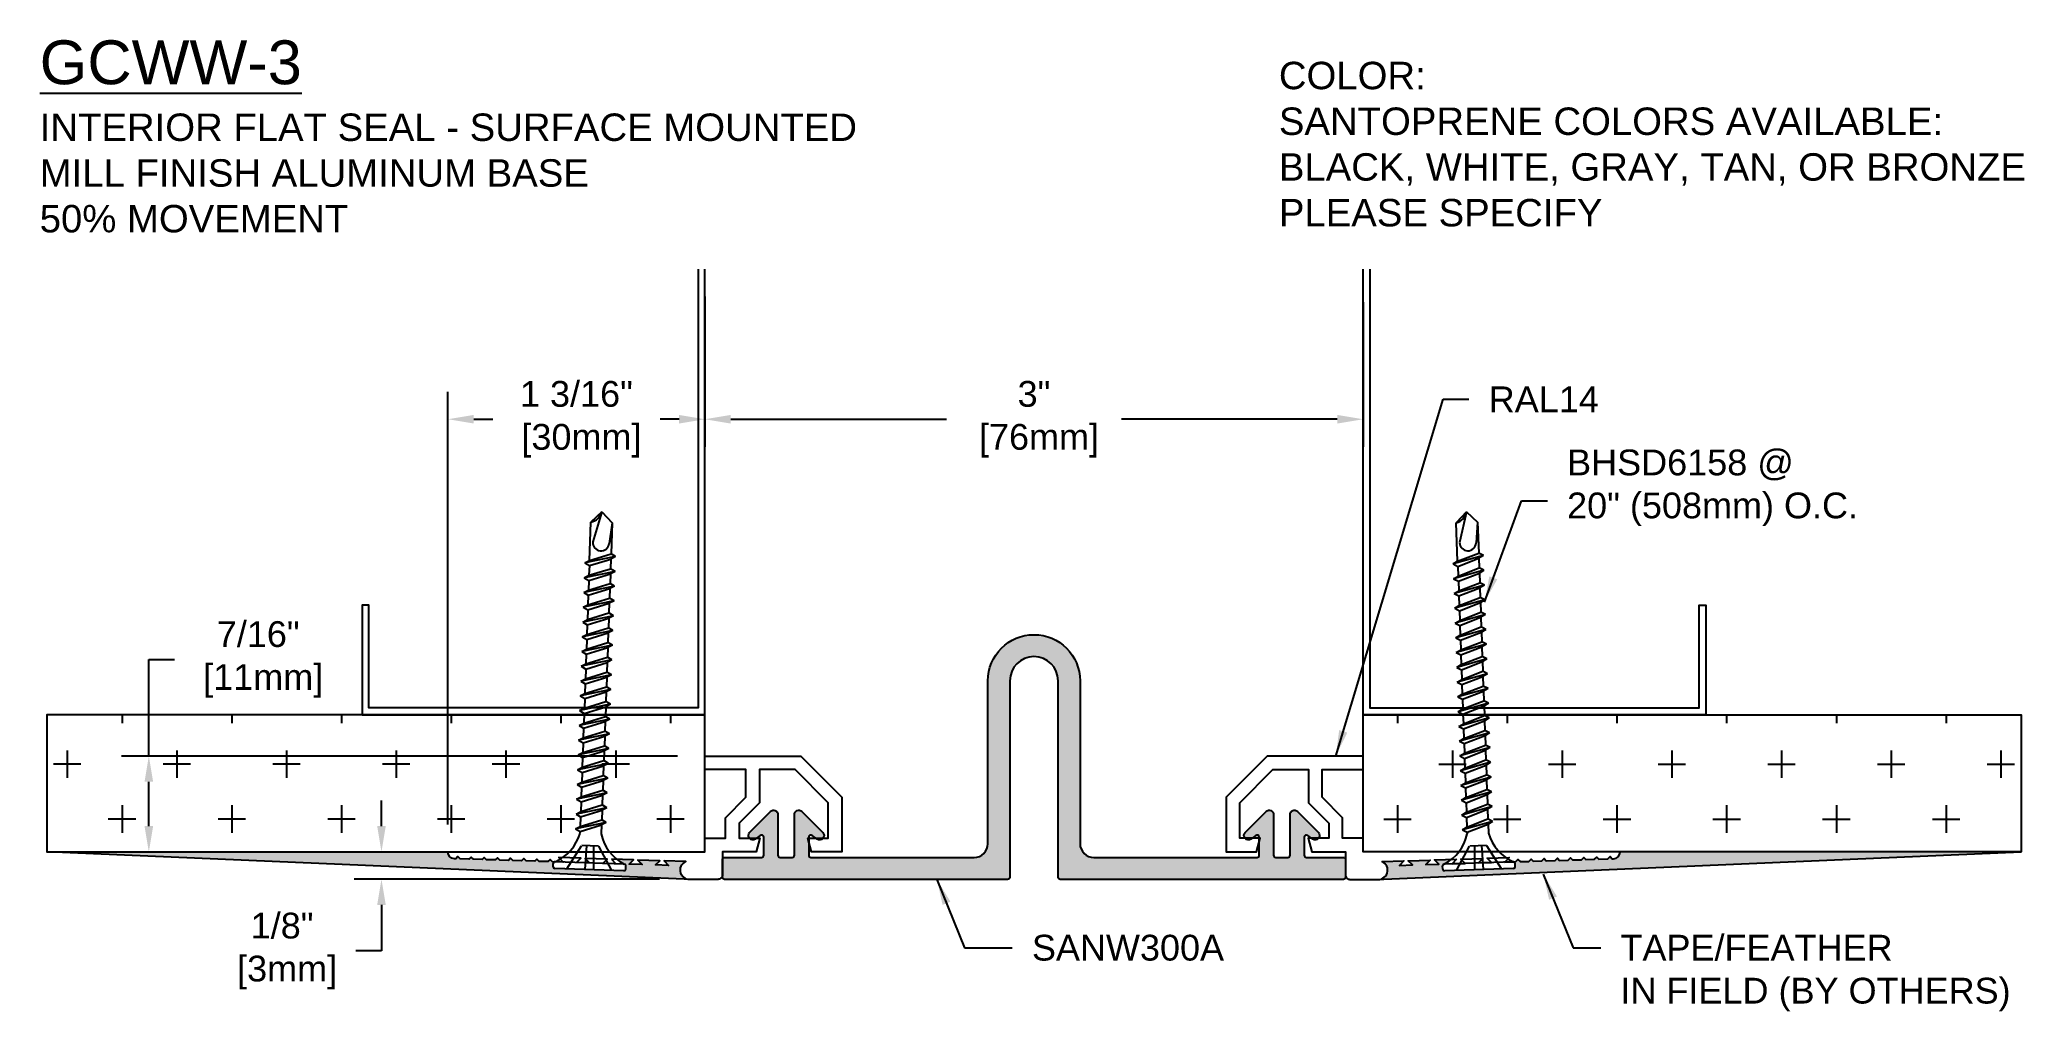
# Model space of a CAD drawing. Header units: inches. Extents: x 1.07 to 10.12, y 1.37 to 5.8.
import ezdxf

# ---------------------------------------------------------------- set-up
doc = ezdxf.new("R2010")
doc.units = ezdxf.units.IN
doc.header["$MEASUREMENT"] = 0
doc.linetypes.add('HIDDEN2', pattern=[0.1875, 0.125, -0.0625])
for name, color, linetype in [('Anchors', 4, 'Continuous'), ('Conditions', 1, 'Continuous'), ('Dimensions', 3, 'Continuous'), ('Fillers', 2, 'Continuous'), ('Metals', 7, 'Continuous'), ('Text', 2, 'Continuous')]:
    doc.layers.add(name, color=color, linetype=linetype)
doc.styles.add('Arial', font='arial.ttf')
doc.dimstyles.new('Arial', dxfattribs={"dimtxt": 0.1175, "dimasz": 0.1175, "dimexe": 0.125, "dimexo": 0.125, "dimgap": 0.09, "dimtad": 0, "dimtih": 1, "dimtoh": 1, "dimdec": 4, "dimzin": 0, "dimdsep": 46, "dimlunit": 4, "dimtxsty": 'Arial', "dimcen": 0.09, "dimadec": 0, "dimazin": 0, "dimtfac": 1, "dimtdec": 4, "dimtofl": 0, "dimtmove": 0, "dimatfit": 3, "dimfxl": 0, "dimfrac": 2, "dimtolj": 1, "dimtzin": 0, "dimarcsym": 0})

# ---------------------------------------------------------------- blocks, each defined once
blk = doc.blocks.new('*D0')
at = {"layer": 'Defpoints', "color": 0}
for p in [(4.1014, 4.7535), (7.1014, 4.7279), (4.1014, 4.0692)]:
    blk.add_point(p, dxfattribs=at)
at = {"layer": 'Dimensions', "color": 0, "lineweight": -2}
for p, q in [((4.1014, 4.6285), (4.1014, 3.9442)), ((7.1014, 4.6029), (7.1014, 3.9442)), ((4.2189, 4.0692), (5.2031, 4.0692)), ((6.9839, 4.0692), (5.9997, 4.0692))]:
    blk.add_line(p, q, dxfattribs=at)
at = {"layer": 'Dimensions', "color": 0}
for points in [[(4.2189, 4.0888), (4.2189, 4.0496), (4.1014, 4.0692)], [(6.9839, 4.0888), (6.9839, 4.0496), (7.1014, 4.0692)]]:
    blk.add_solid(points, dxfattribs=at)
at = {"layer": 'Dimensions', "color": 0, "insert": (5.6014, 4.0692), "char_height": 0.1175, "attachment_point": 5, "style": 'Arial'}
blk.add_mtext('\\A1;3"\\P [76mm]', dxfattribs=at)
blk = doc.blocks.new('*D1')
at = {"layer": 'Defpoints', "color": 0}
for p in [(1.1014, 2.0973), (2.6273, 1.9732), (4.0201, 1.9732)]:
    blk.add_point(p, dxfattribs=at)
at = {"layer": 'Dimensions', "color": 0, "lineweight": -2}
for p, q in [((2.6273, 2.2148), (2.6273, 2.3323)), ((1.2264, 2.0973), (2.7523, 2.0973)), ((3.8951, 1.9732), (2.5023, 1.9732)), ((2.6273, 1.8557), (2.6273, 1.6459)), ((2.6273, 1.6459), (2.5098, 1.6459))]:
    blk.add_line(p, q, dxfattribs=at)
at = {"layer": 'Dimensions', "color": 0}
for points in [[(2.6077, 2.2148), (2.6469, 2.2148), (2.6273, 2.0973)], [(2.6077, 1.8557), (2.6469, 1.8557), (2.6273, 1.9732)]]:
    blk.add_solid(points, dxfattribs=at)
at = {"layer": 'Dimensions', "color": 0, "insert": (2.1744, 1.6459), "char_height": 0.1175, "attachment_point": 5, "style": 'Arial'}
blk.add_mtext('\\A1;1/8"\\P [3mm]', dxfattribs=at)
blk = doc.blocks.new('RAL14')
blk.add_lwpolyline([(0.4255, -0.0332), (0.4055, -0.0538), (0.4655, -0.052), (0.4455, -0.0326), (0.5455, -0.0295), (0.5255, -0.0501), (0.5855, -0.0482), (0.5655, -0.0288), (0.6655, -0.0257), (0.6455, -0.0464), (0.6952, -0.0448), (0.7055, -0.0345), (0.7152, -0.0442), (0.7552, -0.0429), (0.7655, -0.0326), (0.7752, -0.0423), (0.8152, -0.0411), (0.8255, -0.0307), (0.8352, -0.0404), (0.8752, -0.0392), (0.8855, -0.0289), (0.8952, -0.0386), (0.9352, -0.0373), (0.9455, -0.027), (0.9552, -0.0367), (0.9952, -0.0355), (1.0055, -0.0251), (1.0152, -0.0348), (1.0552, -0.0336), (1.0655, -0.0233), (1.0752, -0.033), (1.1152, -0.0317), (1.1255, -0.0214), (1.1352, -0.0311), (1.142, -0.0309, 0.405134), (1.171, -0.0009), (1.171, 0), (0, 0), (0, 0.062), (-0.0936, 0.062), (-0.0936, 0.156), (-0.1866, 0.249), (-0.1866, 0.375), (0, 0.375), (0, 0.437), (-0.4373, 0.437), (-0.6243, 0.25), (-0.6243, 0), (-0.4852, 0), (-0.4686, 0.062), (-0.5623, 0.062), (-0.5623, 0.2243), (-0.4116, 0.375), (-0.2486, 0.375), (-0.2486, 0.2233), (-0.1556, 0.1303), (-0.1556, 0.062), (-0.2506, 0.062), (-0.234, 0), (-0.08, 0), (-0.08, -0.105, 0.414214), (-0.06, -0.125), (0.0598, -0.125, 0.898994), (0.0864, -0.0437), (0.1855, -0.0407), (0.1655, -0.0613), (0.2255, -0.0594), (0.2055, -0.04), (0.3055, -0.0369), (0.2855, -0.0575), (0.3455, -0.0557), (0.3255, -0.0363)], format="xyb", close=True)
blk = doc.blocks.new('*D3')
at = {"layer": 'Defpoints', "color": 0}
for p in [(4.1014, 2.5343), (1.1014, 2.0973), (1.5669, 2.0973)]:
    blk.add_point(p, dxfattribs=at)
at = {"layer": 'Dimensions', "color": 0, "lineweight": -2}
for p, q in [((1.5669, 2.5343), (1.5669, 2.9744)), ((1.5669, 2.9744), (1.6844, 2.9744)), ((3.9764, 2.5343), (1.4419, 2.5343)), ((1.5669, 2.2148), (1.5669, 2.4168)), ((1.2264, 2.0973), (1.6919, 2.0973))]:
    blk.add_line(p, q, dxfattribs=at)
at = {"layer": 'Dimensions', "color": 0}
for points in [[(1.5473, 2.4168), (1.5865, 2.4168), (1.5669, 2.5343)], [(1.5473, 2.2148), (1.5865, 2.2148), (1.5669, 2.0973)]]:
    blk.add_solid(points, dxfattribs=at)
at = {"layer": 'Dimensions', "color": 0, "insert": (2.0655, 2.9744), "char_height": 0.1175, "attachment_point": 5, "style": 'Arial'}
blk.add_mtext('\\A1;7/16"\\P [11mm]', dxfattribs=at)
blk = doc.blocks.new('*D4')
at = {"layer": 'Defpoints', "color": 0}
for p in [(4.1014, 4.0692), (4.1014, 4.0692), (2.9304, 2.0973)]:
    blk.add_point(p, dxfattribs=at)
at = {"layer": 'Dimensions', "color": 0, "lineweight": -2}
for p, q in [((2.9304, 2.2223), (2.9304, 4.1942)), ((3.0479, 4.0692), (3.1348, 4.0692)), ((3.9839, 4.0692), (3.897, 4.0692))]:
    blk.add_line(p, q, dxfattribs=at)
at = {"layer": 'Dimensions', "color": 0}
for points in [[(3.0479, 4.0888), (3.0479, 4.0496), (2.9304, 4.0692)], [(3.9839, 4.0888), (3.9839, 4.0496), (4.1014, 4.0692)]]:
    blk.add_solid(points, dxfattribs=at)
at = {"layer": 'Dimensions', "color": 0, "insert": (3.5159, 4.0692), "char_height": 0.1175, "attachment_point": 5, "style": 'Arial'}
blk.add_mtext('\\A1;1 3/16"\\P [30mm]', dxfattribs=at)
blk = doc.blocks.new('SANW300A')
h = blk.add_hatch(color=256)
edge = h.paths.add_edge_path()
edge.add_arc((2.602, -0.11), 0.01, 90, 180, ccw=False)
edge.add_line((2.602, -0.1), (2.657, -0.1))
edge.add_arc((2.657, -0.11), 0.01, 0, 90, ccw=False)
edge.add_line((2.667, -0.11), (2.667, -0.295))
edge.add_arc((2.687, -0.295), 0.02, 180, 315)
edge.add_line((2.7011, -0.3091), (2.7961, -0.2141))
edge.add_arc((2.782, -0.2), 0.02, 315, 485.85857)
edge.add_line((2.7703, -0.1838), (2.7479, -0.2))
edge.add_arc((2.742, -0.1919), 0.01, 180, 305.85857, ccw=False)
edge.add_line((2.732, -0.1919), (2.732, -0.11))
edge.add_arc((2.742, -0.11), 0.01, 90, 180, ccw=False)
edge.add_line((2.742, -0.1), (2.91, -0.1))
edge.add_arc((2.91, -0.09), 0.01, 270, 360)
edge.add_line((2.92, -0.09), (2.92, -0.01))
edge.add_arc((2.91, -0.01), 0.01, 360, 450)
edge.add_line((2.91, 0), (1.62, 0))
edge.add_arc((1.62, -0.01), 0.01, 90, 180)
edge.add_line((1.61, -0.01), (1.61, -0.905))
edge.add_arc((1.5, -0.905), 0.11, 180, 360, ccw=False)
edge.add_line((1.39, -0.905), (1.39, -0.01))
edge.add_arc((1.38, -0.01), 0.01, 360, 450)
edge.add_line((1.38, 0), (0.09, 0))
edge.add_arc((0.09, -0.01), 0.01, 90, 180)
edge.add_line((0.08, -0.01), (0.08, -0.09))
edge.add_arc((0.09, -0.09), 0.01, 180, 270)
edge.add_line((0.09, -0.1), (0.258, -0.1))
edge.add_arc((0.258, -0.11), 0.01, 0, 90, ccw=False)
edge.add_line((0.268, -0.11), (0.268, -0.1919))
edge.add_arc((0.258, -0.1919), 0.01, 234.14143, 360, ccw=False)
edge.add_line((0.2521, -0.2), (0.2297, -0.1838))
edge.add_arc((0.218, -0.2), 0.02, 54.14143, 225)
edge.add_line((0.2039, -0.2141), (0.2989, -0.3091))
edge.add_arc((0.313, -0.295), 0.02, 225, 360)
edge.add_line((0.333, -0.295), (0.333, -0.11))
edge.add_arc((0.343, -0.11), 0.01, 90, 180, ccw=False)
edge.add_line((0.343, -0.1), (0.398, -0.1))
edge.add_arc((0.398, -0.11), 0.01, 0, 90, ccw=False)
edge.add_line((0.408, -0.11), (0.408, -0.295))
edge.add_arc((0.428, -0.295), 0.02, 180, 315)
edge.add_line((0.4421, -0.3091), (0.5371, -0.2141))
edge.add_arc((0.523, -0.2), 0.02, 315, 485.85857)
edge.add_line((0.5113, -0.1838), (0.4889, -0.2))
edge.add_arc((0.483, -0.1919), 0.01, 180, 305.85857, ccw=False)
edge.add_line((0.473, -0.1919), (0.473, -0.11))
edge.add_arc((0.483, -0.11), 0.01, 90, 180, ccw=False)
edge.add_line((0.483, -0.1), (1.2275, -0.1))
edge.add_arc((1.2275, -0.1625), 0.0625, 0, 90, ccw=False)
edge.add_line((1.29, -0.1625), (1.29, -0.905))
edge.add_arc((1.5, -0.905), 0.21, 180, 360)
edge.add_line((1.71, -0.905), (1.71, -0.1625))
edge.add_arc((1.7725, -0.1625), 0.0625, 90, 180, ccw=False)
edge.add_line((1.7725, -0.1), (2.517, -0.1))
edge.add_arc((2.517, -0.11), 0.01, 0, 90, ccw=False)
edge.add_line((2.527, -0.11), (2.527, -0.1919))
edge.add_arc((2.517, -0.1919), 0.01, 234.14143, 360, ccw=False)
edge.add_line((2.5111, -0.2), (2.4887, -0.1838))
edge.add_arc((2.477, -0.2), 0.02, 54.14143, 225)
edge.add_line((2.4629, -0.2141), (2.5579, -0.3091))
edge.add_arc((2.572, -0.295), 0.02, 225, 360)
edge.add_line((2.592, -0.295), (2.592, -0.11))
at = {"linetype": 'Continuous'}
blk.add_lwpolyline([(2.592, -0.11, -0.414214), (2.602, -0.1), (2.657, -0.1, -0.414214), (2.667, -0.11), (2.667, -0.295, 0.668179), (2.7011, -0.3091), (2.7961, -0.2141, 0.923247), (2.7703, -0.1838), (2.7479, -0.2, -0.611952), (2.732, -0.1919), (2.732, -0.11, -0.414214), (2.742, -0.1), (2.91, -0.1, 0.414214), (2.92, -0.09), (2.92, -0.01, 0.414214), (2.91, 0), (1.62, 0, 0.414214), (1.61, -0.01), (1.61, -0.905, -1), (1.39, -0.905), (1.39, -0.01, 0.414214), (1.38, 0), (0.09, 0, 0.414214), (0.08, -0.01), (0.08, -0.09, 0.414214), (0.09, -0.1), (0.258, -0.1, -0.414214), (0.268, -0.11), (0.268, -0.1919, -0.611952), (0.2521, -0.2), (0.2297, -0.1838, 0.923247), (0.2039, -0.2141), (0.2989, -0.3091, 0.668179), (0.333, -0.295), (0.333, -0.11, -0.414214), (0.343, -0.1), (0.398, -0.1, -0.414214), (0.408, -0.11), (0.408, -0.295, 0.668179), (0.4421, -0.3091), (0.5371, -0.2141, 0.923247), (0.5113, -0.1838), (0.4889, -0.2, -0.611952), (0.473, -0.1919), (0.473, -0.11, -0.414214), (0.483, -0.1), (1.2275, -0.1, -0.414214), (1.29, -0.1625), (1.29, -0.905, 1), (1.71, -0.905), (1.71, -0.1625, -0.414214), (1.7725, -0.1), (2.517, -0.1, -0.414214), (2.527, -0.11), (2.527, -0.1919, -0.611952), (2.5111, -0.2), (2.4887, -0.1838, 0.923247), (2.4629, -0.2141), (2.5579, -0.3091, 0.668179), (2.592, -0.295)], format="xyb", close=True, dxfattribs=at)
blk = doc.blocks.new('BHSD6158')
for p, q in [((-0.1577, 0), (0.1577, 0)), ((-0.1655, -0.0078), (-0.1655, -0.0232)), ((-0.1577, -0.031), (0.1577, -0.031)), ((0.1655, -0.0078), (0.1655, -0.0232)), ((-0.0485, -0.2063), (-0.0485, -0.1655)), ((0.0485, -0.1727), (-0.0485, -0.2063)), ((0.0485, -0.1727), (0.0485, -0.1655)), ((0.0695, -0.1843), (0.0485, -0.1727)), ((-0.0695, -0.218), (0.0695, -0.1843)), ((-0.0695, -0.218), (-0.0485, -0.2063)), ((-0.0695, -0.218), (-0.0485, -0.2296)), ((-0.0695, -0.2853), (0.0695, -0.2516)), ((0.0485, -0.1959), (-0.0485, -0.2296)), ((-0.0485, -0.2737), (-0.0485, -0.2296)), ((0.0485, -0.24), (-0.0485, -0.2737)), ((0.0485, -0.2633), (-0.0485, -0.2969)), ((0.0695, -0.1843), (0.0485, -0.1959)), ((0.0485, -0.24), (0.0485, -0.1959)), ((0.0695, -0.2516), (0.0485, -0.24)), ((0.0695, -0.2516), (0.0485, -0.2633)), ((0.0485, -0.3073), (0.0485, -0.2633)), ((-0.0695, -0.2853), (-0.0485, -0.2737)), ((-0.0695, -0.2853), (-0.0485, -0.2969)), ((-0.0695, -0.3527), (0.0695, -0.319)), ((-0.0695, -0.3527), (-0.0485, -0.341)), ((-0.0695, -0.3527), (-0.0485, -0.3643)), ((-0.0485, -0.341), (-0.0485, -0.2969)), ((0.0485, -0.3073), (-0.0485, -0.341)), ((0.0485, -0.3306), (-0.0485, -0.3643)), ((0.0695, -0.319), (0.0485, -0.3073)), ((0.0695, -0.319), (0.0485, -0.3306)), ((0.0485, -0.3747), (0.0485, -0.3306)), ((-0.0695, -0.42), (0.0695, -0.3863)), ((-0.0695, -0.42), (-0.0485, -0.4084)), ((-0.0695, -0.42), (-0.0485, -0.4316)), ((-0.0485, -0.4084), (-0.0485, -0.3643)), ((0.0485, -0.3747), (-0.0485, -0.4084)), ((0.0485, -0.398), (-0.0485, -0.4316)), ((-0.0485, -0.4757), (-0.0485, -0.4316)), ((0.0485, -0.442), (-0.0485, -0.4757)), ((0.0695, -0.3863), (0.0485, -0.3747)), ((0.0695, -0.3863), (0.0485, -0.398)), ((0.0485, -0.442), (0.0485, -0.398)), ((0.0695, -0.4537), (0.0485, -0.442)), ((-0.0695, -0.4873), (0.0695, -0.4537)), ((-0.0695, -0.4873), (-0.0485, -0.4757)), ((-0.0695, -0.4873), (-0.0485, -0.499)), ((-0.0695, -0.5547), (0.0695, -0.521)), ((0.0485, -0.4653), (-0.0485, -0.499)), ((-0.0485, -0.5431), (-0.0485, -0.499)), ((0.0485, -0.5094), (-0.0485, -0.5431)), ((0.0485, -0.5326), (-0.0485, -0.5663)), ((0.0695, -0.4537), (0.0485, -0.4653)), ((0.0485, -0.5094), (0.0485, -0.4653)), ((0.0695, -0.521), (0.0485, -0.5094)), ((0.0695, -0.521), (0.0485, -0.5326)), ((0.0485, -0.5767), (0.0485, -0.5326)), ((-0.0695, -0.5547), (-0.0485, -0.5431)), ((-0.0695, -0.5547), (-0.0485, -0.5663)), ((-0.0695, -0.622), (0.0695, -0.5884)), ((-0.0695, -0.622), (-0.0485, -0.6104)), ((-0.0695, -0.622), (-0.0485, -0.6337)), ((-0.0485, -0.6104), (-0.0485, -0.5663)), ((0.0485, -0.5767), (-0.0485, -0.6104)), ((0.0485, -0.6), (-0.0485, -0.6337)), ((0.0695, -0.5884), (0.0485, -0.5767)), ((0.0695, -0.5884), (0.0485, -0.6)), ((0.0485, -0.6441), (0.0485, -0.6)), ((-0.0695, -0.6894), (0.0695, -0.6557)), ((-0.0695, -0.6894), (-0.0485, -0.6777)), ((-0.0695, -0.6894), (-0.0485, -0.701)), ((-0.0695, -0.7567), (0.0695, -0.723)), ((-0.0485, -0.6777), (-0.0485, -0.6337)), ((0.0485, -0.6441), (-0.0485, -0.6777)), ((0.0485, -0.6673), (-0.0485, -0.701)), ((-0.0485, -0.7451), (-0.0485, -0.701)), ((0.0485, -0.7114), (-0.0485, -0.7451)), ((0.0695, -0.6557), (0.0485, -0.6441)), ((0.0695, -0.6557), (0.0485, -0.6673)), ((0.0485, -0.7114), (0.0485, -0.6673)), ((0.0695, -0.723), (0.0485, -0.7114)), ((0.0695, -0.723), (0.0485, -0.7347)), ((-0.0695, -0.7567), (-0.0485, -0.7451)), ((-0.0695, -0.7567), (-0.0485, -0.7684)), ((-0.0695, -0.8241), (0.0695, -0.7904)), ((-0.0695, -0.8241), (-0.0485, -0.8124)), ((0.0485, -0.7347), (-0.0485, -0.7684)), ((-0.0485, -0.8124), (-0.0485, -0.7684)), ((0.0485, -0.7788), (-0.0485, -0.8124)), ((0.0485, -0.802), (-0.0485, -0.8357)), ((0.0485, -0.7788), (0.0485, -0.7347)), ((0.0695, -0.7904), (0.0485, -0.7788)), ((0.0695, -0.7904), (0.0485, -0.802)), ((0.0485, -0.8461), (0.0485, -0.802)), ((-0.0695, -0.8241), (-0.0485, -0.8357)), ((-0.0695, -0.8914), (0.0695, -0.8577)), ((-0.0695, -0.8914), (-0.0485, -0.8798)), ((-0.0695, -0.8914), (-0.0485, -0.903)), ((-0.0485, -0.8798), (-0.0485, -0.8357)), ((0.0485, -0.8461), (-0.0485, -0.8798)), ((0.0485, -0.8694), (-0.0485, -0.903)), ((-0.0485, -0.9471), (-0.0485, -0.903)), ((0.0695, -0.8577), (0.0485, -0.8461)), ((0.0695, -0.8577), (0.0485, -0.8694)), ((0.0485, -0.9135), (0.0485, -0.8694)), ((-0.0695, -0.9588), (0.0695, -0.9251)), ((-0.0695, -0.9588), (-0.0485, -0.9471)), ((-0.0695, -0.9588), (-0.0485, -0.9704)), ((-0.0695, -1.0261), (0.0695, -0.9924)), ((0.0485, -0.9135), (-0.0485, -0.9471)), ((0.0485, -0.9367), (-0.0485, -0.9704)), ((-0.0485, -1.0145), (-0.0485, -0.9704)), ((0.0485, -0.9808), (-0.0485, -1.0145)), ((0.0695, -0.9251), (0.0485, -0.9135)), ((0.0695, -0.9251), (0.0485, -0.9367)), ((0.0485, -0.9808), (0.0485, -0.9367)), ((0.0695, -0.9924), (0.0485, -0.9808)), ((0.0695, -0.9924), (0.0485, -1.0041)), ((-0.0695, -1.0261), (-0.0485, -1.0145)), ((-0.0695, -1.0261), (-0.0485, -1.0377)), ((-0.0695, -1.0934), (0.0695, -1.0598)), ((-0.0695, -1.0934), (-0.0485, -1.0818)), ((0.0485, -1.0041), (-0.0485, -1.0377)), ((-0.0485, -1.0818), (-0.0485, -1.0377)), ((0.0485, -1.0481), (-0.0485, -1.0818)), ((0.0485, -1.0714), (-0.0485, -1.1051)), ((0.0485, -1.0481), (0.0485, -1.0041)), ((0.0695, -1.0598), (0.0485, -1.0481)), ((0.0695, -1.0598), (0.0485, -1.0714)), ((0.0485, -1.1155), (0.0485, -1.0714)), ((-0.0695, -1.0934), (-0.0485, -1.1051)), ((-0.0695, -1.1608), (0.0695, -1.1271)), ((-0.0695, -1.1608), (-0.0485, -1.1492)), ((-0.0695, -1.1608), (-0.0485, -1.1724)), ((-0.0485, -1.1492), (-0.0485, -1.1051)), ((0.0485, -1.1155), (-0.0485, -1.1492)), ((0.0485, -1.1387), (-0.0485, -1.1724)), ((-0.0485, -1.2165), (-0.0485, -1.1724)), ((0.0695, -1.1271), (0.0485, -1.1155)), ((0.0695, -1.1271), (0.0485, -1.1387)), ((0.0485, -1.1828), (0.0485, -1.1387)), ((-0.0695, -1.2281), (0.0695, -1.1945)), ((-0.0695, -1.2281), (-0.0485, -1.2165)), ((-0.0695, -1.2281), (-0.0485, -1.2398)), ((-0.0695, -1.2955), (0.0695, -1.2618)), ((0.0485, -1.1828), (-0.0485, -1.2165)), ((0.0485, -1.2061), (-0.0485, -1.2398)), ((-0.0485, -1.2838), (-0.0485, -1.2398)), ((0.0485, -1.2502), (-0.0485, -1.2838)), ((0.0695, -1.1945), (0.0485, -1.1828)), ((0.0695, -1.1945), (0.0485, -1.2061)), ((0.0485, -1.2502), (0.0485, -1.2061)), ((0.0695, -1.2618), (0.0485, -1.2502)), ((0.0695, -1.2618), (0.0485, -1.2734)), ((-0.0695, -1.2955), (-0.0485, -1.2838)), ((-0.0695, -1.2955), (-0.0485, -1.3071)), ((-0.0695, -1.3628), (0.0695, -1.3292)), ((-0.0695, -1.3628), (-0.0485, -1.3512)), ((0.0485, -1.2734), (-0.0485, -1.3071)), ((-0.0485, -1.3512), (-0.0485, -1.3071)), ((0.0485, -1.3175), (-0.0485, -1.3512)), ((0.0485, -1.3408), (-0.0485, -1.3745)), ((0.0485, -1.3175), (0.0485, -1.2734)), ((0.0695, -1.3292), (0.0485, -1.3175)), ((0.0695, -1.3292), (0.0485, -1.3408)), ((0.0485, -1.3849), (0.0485, -1.3408)), ((-0.0695, -1.3628), (-0.0485, -1.3745)), ((-0.0695, -1.4302), (0.0695, -1.3965)), ((-0.0695, -1.4302), (-0.0485, -1.4185)), ((-0.0695, -1.4302), (-0.0485, -1.4418)), ((-0.0485, -1.4185), (-0.0485, -1.3745)), ((0.0485, -1.3849), (-0.0485, -1.4185)), ((0.0485, -1.4081), (-0.0485, -1.4418)), ((-0.0485, -1.5837), (-0.0485, -1.4418)), ((0.0695, -1.3965), (0.0485, -1.3849)), ((0.0695, -1.3965), (0.0485, -1.4081)), ((0.0485, -1.4081), (0.0485, -1.5837)), ((-0.0485, -1.5837), (-0.0385, -1.4887)), ((0, -1.6322), (0.0367, -1.4933)), ((0, -1.6322), (-0.0485, -1.5837)), ((0, -1.6322), (0.0485, -1.5837))]:
    blk.add_line(p, q)
at = {"linetype": 'HIDDEN2'}
for p, q in [((-0.1026, 0), (-0.0382, -0.1106)), ((-0.0199, 0), (-0.0159, -0.1106)), ((0.0199, 0), (0.0159, -0.1106)), ((0.1026, 0), (0.0382, -0.1106)), ((0.0382, -0.1106), (-0.0382, -0.1106))]:
    blk.add_line(p, q, dxfattribs=at)
for centre, radius, start, end in [((-0.1577, -0.0078), 0.00781, 90, 180), ((0.1577, -0.0078), 0.00781, 0, 90), ((-0.1577, -0.0232), 0.00781, 180, 270), ((-0.2432, -0.212), 0.2002, 13.43937, 64.70603), ((0.2432, -0.212), 0.2002, 115.29397, 166.56063), ((0.1577, -0.0232), 0.00781, 270, 0), ((-0.0009, -1.4919), 0.0377, 357.78791, 175.12637), ((0.0619, -1.6456), 0.0633, 102.22033, 167.77967)]:
    blk.add_arc(centre, radius, start, end)

msp = doc.modelspace()

# ---------------------------------------------------------------- hatches: boundary and pattern name
at = {"layer": 'Conditions'}
h = msp.add_hatch(dxfattribs=at)
h.set_pattern_fill('CROSS', color=256, style=0)
h.set_pattern_definition([(180, (10.007, 7.2469), (-0.25, -0.25), [0.125, -0.375]), (270, (9.9445, 7.3094), (0.25, -0.25), [0.125, -0.375])])
h.paths.add_polyline_path([(1.10139, 2.09728), (4.10139, 2.09728), (4.10139, 2.19728), (4.10139, 2.72228), (2.53889, 2.72228), (1.10139, 2.72228)])
h = msp.add_hatch(dxfattribs=at)
h.set_pattern_fill('CROSS', color=256, style=0)
h.set_pattern_definition([(0, (1.19578, 7.2469), (0.25, -0.25), [0.125, -0.375]), (270, (1.25828, 7.3094), (-0.25, -0.25), [0.125, -0.375])])
h.paths.add_polyline_path([(10.10139, 2.09728), (7.10139, 2.09728), (7.10139, 2.19728), (7.10139, 2.72228), (8.66389, 2.72228), (10.10139, 2.72228)])
h = msp.add_hatch(color=256, dxfattribs=at)
h.dxf.hatch_style = 1
h.paths.add_polyline_path([(3.4097, 2.0298), (3.41024, 2.04516, -0.3017982), (3.41527, 2.05219), (3.40624, 2.05247), (3.39591, 2.0628), (3.38621, 2.0531), (3.34624, 2.05434), (3.33591, 2.06467), (3.32621, 2.05496), (3.28624, 2.05621), (3.27591, 2.06653), (3.26621, 2.05683), (3.22624, 2.05807), (3.21591, 2.0684), (3.20621, 2.0587), (3.16624, 2.05994), (3.15591, 2.07027), (3.14621, 2.06056), (3.10624, 2.06181), (3.09591, 2.07213), (3.08621, 2.06243), (3.04624, 2.06367), (3.03591, 2.074), (3.02621, 2.0643), (2.98624, 2.06554), (2.97591, 2.07587), (2.96621, 2.06616), (2.95942, 2.06637, -0.4051336), (2.93035, 2.09636), (2.93035, 2.09728), (1.10139, 2.09728), (4.02013, 1.97319, -0.6928044), (4.015, 2.05355), (3.91591, 2.05663), (3.93591, 2.036), (3.87591, 2.03786), (3.89591, 2.05725), (3.79591, 2.06036), (3.81591, 2.03973), (3.75591, 2.0416), (3.77591, 2.06098), (3.70016, 2.06334, 0.0497595), (3.7335, 2.04169, -0.4142136), (3.74104, 2.03361), (3.7405, 2.01825, -0.4142136), (3.73242, 2.01071), (3.41724, 2.02172, -0.4142136)])
h = msp.add_hatch(color=256, dxfattribs=at)
h.dxf.hatch_style = 1
h.paths.add_polyline_path([(10.10139, 2.09728), (8.27244, 2.09728), (8.27244, 2.09636, -0.4051336), (8.24337, 2.06637), (8.23658, 2.06616), (8.22688, 2.07587), (8.21655, 2.06554), (8.17658, 2.0643), (8.16688, 2.074), (8.15655, 2.06367), (8.11658, 2.06243), (8.10688, 2.07213), (8.09655, 2.06181), (8.05658, 2.06056), (8.04688, 2.07027), (8.03655, 2.05994), (7.99658, 2.0587), (7.98688, 2.0684), (7.97655, 2.05807), (7.93658, 2.05683), (7.92688, 2.06653), (7.91655, 2.05621), (7.87658, 2.05496), (7.86688, 2.06467), (7.85655, 2.05434), (7.81658, 2.0531), (7.80688, 2.0628), (7.79655, 2.05247), (7.78363, 2.05207, -0.5338882), (7.79466, 2.04523), (7.7952, 2.02986, -0.4142136), (7.78766, 2.02178), (7.47248, 2.01078, -0.4142136), (7.4644, 2.01831), (7.46386, 2.03368, -0.4142136), (7.4714, 2.04176, 0.0497595), (7.50475, 2.06341), (7.42688, 2.06098), (7.44688, 2.0416), (7.38688, 2.03973), (7.40688, 2.06036), (7.30688, 2.05725), (7.32688, 2.03786), (7.26688, 2.036), (7.28688, 2.05663), (7.18779, 2.05355, -0.6928044), (7.18266, 1.97319)])

# ---------------------------------------------------------------- linework, layer by layer
for points in [[(4.07014, 4.75353), (4.07014, 2.75353), (2.57014, 2.75353), (2.57014, 3.22228), (2.53889, 3.22228), (2.53889, 2.72228), (4.10139, 2.72228), (4.10139, 4.75353)], [(7.13264, 4.75353), (7.13264, 2.75353), (8.63264, 2.75353), (8.63264, 3.22228), (8.66389, 3.22228), (8.66389, 2.72228), (7.10139, 2.72228), (7.10139, 4.75353)], [(4.10139, 2.72228), (1.10139, 2.72228), (1.10139, 2.09728), (4.10139, 2.09728), (4.10139, 2.72228)], [(7.10139, 2.72228), (10.10139, 2.72228), (10.10139, 2.09728), (7.10139, 2.09728), (7.10139, 2.72228)], [(4.04162, 1.97228), (1.10139, 2.09728)], [(7.16117, 1.97228), (10.10139, 2.09728)]]:
    msp.add_lwpolyline(points, dxfattribs=at)

# ---------------------------------------------------------------- block references
at = {"layer": 'Anchors'}
for p, rotation in [((3.57483, 2.01621), 178), ((7.63007, 2.01628), 182)]:
    msp.add_blockref('BHSD6158', p, dxfattribs=dict(at, rotation=rotation))
at = {"layer": 'Fillers', "xscale": -1, "rotation": 180}
msp.add_blockref('SANW300A', (4.10139, 1.97228), dxfattribs=at)
at = {"layer": 'Metals', "xscale": -1}
msp.add_blockref('RAL14', (4.10139, 2.09728), dxfattribs=at)
at = {"layer": 'Metals'}
msp.add_blockref('RAL14', (7.10139, 2.09728), dxfattribs=at)

# ---------------------------------------------------------------- texts
at = {"layer": 'Text', "attachment_point": 1, "style": 'Arial'}
for s, insert, char_height, width in [('{\\LGCWW-3\\P\\H0.625x;\\lINTERIOR FLAT SEAL - SURFACE MOUNTED\\PMILL FINISH ALUMINUM BASE\\P50% MOVEMENT}', (1.06946, 5.79595), 0.2, 4.1875), ('COLOR:{\\L                                 \\~ \\P}SANTOPRENE COLORS AVAILABLE:\\PBLACK, WHITE, GRAY, TAN, OR BRONZE\\PPLEASE SPECIFY', (6.71748, 5.69829), 0.125, 3.4583019)]:
    msp.add_mtext(s, dxfattribs=dict(at, insert=insert, char_height=char_height, width=width))
at = {"layer": 'Text', "char_height": 0.1175, "style": 'Arial'}
for s, insert, attachment_point in [('RAL14', (7.67409, 4.15996), 4), ('BHSD6158 @\\P20" (508mm) O.C.', (8.03125, 3.75671), 4), ('SANW300A', (5.59198, 1.71965), 1), ('\\A1;TAPE/FEATHER\\PIN FIELD (BY OTHERS)', (8.27453, 1.71965), 1)]:
    msp.add_mtext(s, dxfattribs=dict(at, insert=insert, attachment_point=attachment_point))

# ---------------------------------------------------------------- dimensions: what is measured, and where the dimension line sits
at = {"layer": 'Dimensions'}
for p1, p2, picture, middle in [((7.10139, 4.72793), (4.10139, 4.75353), '*D0', (5.60139, 4.06919)), ((2.93035, 2.09728), (4.10139, 4.06919), '*D4', (3.51587, 4.06919))]:
    dim = msp.add_linear_dim(base=(4.10139, 4.06919), p1=p1, p2=p2, dimstyle='Arial', override={"dimpost": '\\X'}, dxfattribs=at)
    dim.commit()
    dim.dimension.update_dxf_attribs({"geometry": picture, "text_midpoint": middle, "dimtype": 160})
for base, p1, p2, picture, middle in [((1.56687, 2.09728), (4.10139, 2.53428), (1.10139, 2.09728), '*D3', (2.06548, 2.97441)), ((2.62732, 1.97319), (1.10139, 2.09728), (4.02013, 1.97319), '*D1', (2.17436, 1.6459))]:
    dim = msp.add_linear_dim(base=base, p1=p1, p2=p2, angle=90, dimstyle='Arial', override={"dimpost": '\\X'}, dxfattribs=at)
    dim.commit()
    dim.dimension.update_dxf_attribs({"geometry": picture, "text_midpoint": middle, "dimtype": 160})

# ---------------------------------------------------------------- leaders
at = {"layer": 'Text', "annotation_type": 0, "has_hookline": 1, "hookline_direction": 0}
for points, text_width in [([(6.97698, 2.53428), (7.46659, 4.15996), (7.58409, 4.15996)], 0.48106), ([(5.15889, 1.97228), (5.28391, 1.6609), (5.50198, 1.6609)], 0.86867)]:
    msp.add_leader(points, dimstyle='Arial', dxfattribs=dict(at, text_width=text_width))
at = {"layer": 'Text'}
msp.add_leader([(7.65454, 3.23613), (7.82375, 3.69796), (7.94125, 3.69796)], dimstyle='Arial', dxfattribs=at)
at = {"layer": 'Text', "annotation_type": 0, "has_hookline": 1, "hookline_direction": 0, "text_width": 1.75721}
msp.add_leader([(7.92264, 1.99549), (8.05953, 1.6609), (8.18453, 1.6609)], dimstyle='Arial', override={"dimgap": 0.09, "dimtad": 0}, dxfattribs=at)

doc.saveas('drawing.dxf')
